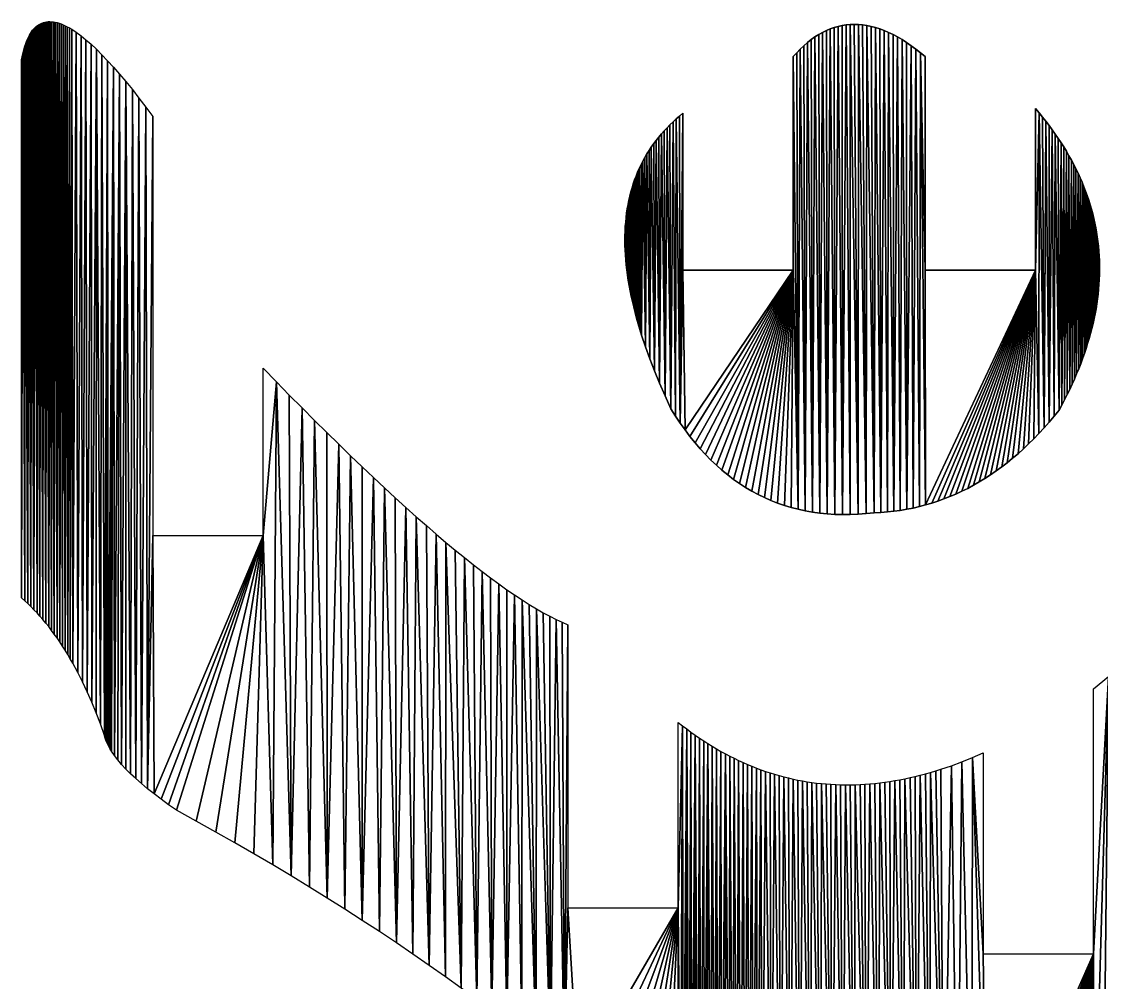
# Model space of a CAD drawing. Extents: x 10 to 917, y 10 to 841.
# Drawn here: x 86 to 148.1, y 785.3 to 840.6 of the extents above; entities that cross this region are included whole.
import ezdxf

# ---------------------------------------------------------------- set-up
doc = ezdxf.new("R2010")
doc.units = 0
doc.header["$MEASUREMENT"] = 0
doc.layers.get('0').update_dxf_attribs({"linetype": 'CONTINUOUS'})

msp = doc.modelspace()

# ---------------------------------------------------------------- linework, layer by layer
for p, q in [((86.94, 840.346), (87.018, 840.399)), ((87.018, 840.399), (87.1, 840.444)), ((87.1, 840.444), (87.184, 840.482)), ((87.184, 840.482), (87.27, 840.513)), ((87.27, 840.513), (87.36, 840.537)), ((87.36, 840.537), (87.452, 840.554)), ((87.452, 840.554), (87.547, 840.564)), ((87.547, 840.564), (87.645, 840.567)), ((87.645, 840.567), (87.745, 840.562)), ((87.745, 840.562), (87.848, 840.551)), ((87.848, 840.551), (87.954, 840.532)), ((87.954, 840.532), (88.062, 840.506)), ((88.062, 840.506), (88.173, 840.473)), ((88.173, 840.473), (88.287, 840.433)), ((88.287, 840.433), (88.403, 840.386)), ((88.403, 840.386), (88.523, 840.331)), ((133.41, 840.375), (133.179, 840.339)), ((133.644, 840.396), (133.41, 840.375)), ((133.88, 840.403), (133.644, 840.396)), ((134.119, 840.396), (133.88, 840.403)), ((134.359, 840.375), (134.119, 840.396)), ((134.602, 840.339), (134.359, 840.375)), ((86.408, 839.67), (86.465, 839.78)), ((86.465, 839.78), (86.525, 839.882)), ((86.525, 839.882), (86.587, 839.977)), ((86.587, 839.977), (86.652, 840.065)), ((86.652, 840.065), (86.72, 840.146)), ((86.72, 840.146), (86.791, 840.22)), ((86.791, 840.22), (86.864, 840.287)), ((86.864, 840.287), (86.94, 840.346)), ((88.523, 840.331), (88.645, 840.27)), ((88.645, 840.27), (88.769, 840.201)), ((88.769, 840.201), (88.897, 840.126)), ((88.897, 840.126), (89.16, 839.953)), ((89.16, 839.953), (89.433, 839.752)), ((89.433, 839.752), (89.718, 839.522)), ((131.834, 839.819), (131.618, 839.682)), ((132.053, 839.941), (131.834, 839.819)), ((132.274, 840.05), (132.053, 839.941)), ((132.497, 840.144), (132.274, 840.05)), ((132.722, 840.223), (132.497, 840.144)), ((132.949, 840.288), (132.722, 840.223)), ((133.179, 840.339), (132.949, 840.288)), ((134.847, 840.288), (134.602, 840.339)), ((135.094, 840.223), (134.847, 840.288)), ((135.344, 840.144), (135.094, 840.223)), ((135.595, 840.05), (135.344, 840.144)), ((135.849, 839.941), (135.595, 840.05)), ((136.105, 839.819), (135.849, 839.941)), ((136.363, 839.682), (136.105, 839.819)), ((86.164, 839.016), (86.207, 839.161)), ((86.207, 839.161), (86.253, 839.299)), ((86.253, 839.299), (86.302, 839.43)), ((86.302, 839.43), (86.354, 839.554)), ((86.354, 839.554), (86.408, 839.67)), ((89.718, 839.522), (90.013, 839.264)), ((90.013, 839.264), (90.319, 838.977)), ((130.982, 839.183), (130.775, 838.989)), ((131.192, 839.364), (130.982, 839.183)), ((131.404, 839.53), (131.192, 839.364)), ((131.618, 839.682), (131.404, 839.53)), ((136.624, 839.53), (136.363, 839.682)), ((136.887, 839.364), (136.624, 839.53)), ((137.151, 839.183), (136.887, 839.364)), ((137.418, 838.989), (137.151, 839.183)), ((86.017, 838.365), (86.085, 838.705)), ((86.085, 838.705), (86.164, 839.016)), ((90.319, 838.977), (90.636, 838.662)), ((90.636, 838.662), (90.964, 838.318)), ((130.57, 838.779), (130.367, 838.555)), ((130.367, 838.555), (130.367, 826.275)), ((130.775, 838.989), (130.57, 838.779)), ((137.688, 838.779), (137.418, 838.989)), ((137.959, 838.555), (137.688, 838.779)), ((137.959, 826.275), (137.959, 838.555)), ((86.017, 807.446), (86.017, 838.365)), ((90.964, 838.318), (91.303, 837.946)), ((91.303, 837.946), (91.652, 837.545)), ((91.652, 837.545), (92.012, 837.116)), ((92.012, 837.116), (92.383, 836.659)), ((92.383, 836.659), (92.765, 836.173)), ((92.765, 836.173), (93.158, 835.658)), ((93.158, 835.658), (93.562, 835.115)), ((144.504, 835.323), (144.301, 835.564)), ((144.301, 835.564), (144.301, 826.275)), ((93.562, 835.115), (93.562, 811.029)), ((123.461, 834.81), (123.285, 834.64)), ((123.643, 834.977), (123.461, 834.81)), ((123.831, 835.14), (123.643, 834.977)), ((124.025, 835.3), (123.831, 835.14)), ((124.025, 826.275), (124.025, 835.3)), ((144.701, 835.081), (144.504, 835.323)), ((144.893, 834.838), (144.701, 835.081)), ((145.079, 834.594), (144.893, 834.838)), ((122.949, 834.291), (122.79, 834.111)), ((123.114, 834.467), (122.949, 834.291)), ((123.285, 834.64), (123.114, 834.467)), ((145.259, 834.349), (145.079, 834.594)), ((145.433, 834.103), (145.259, 834.349)), ((122.348, 833.551), (122.212, 833.357)), ((122.489, 833.741), (122.348, 833.551)), ((122.637, 833.927), (122.489, 833.741)), ((122.79, 834.111), (122.637, 833.927)), ((145.601, 833.856), (145.433, 834.103)), ((145.764, 833.608), (145.601, 833.856)), ((145.921, 833.36), (145.764, 833.608)), ((121.958, 832.961), (121.84, 832.757)), ((122.082, 833.161), (121.958, 832.961)), ((122.212, 833.357), (122.082, 833.161)), ((146.072, 833.11), (145.921, 833.36)), ((146.217, 832.86), (146.072, 833.11)), ((121.621, 832.341), (121.52, 832.127)), ((121.727, 832.551), (121.621, 832.341)), ((121.84, 832.757), (121.727, 832.551)), ((146.357, 832.608), (146.217, 832.86)), ((146.491, 832.356), (146.357, 832.608)), ((146.619, 832.102), (146.491, 832.356)), ((121.336, 831.69), (121.252, 831.467)), ((121.425, 831.91), (121.336, 831.69)), ((121.52, 832.127), (121.425, 831.91)), ((146.741, 831.848), (146.619, 832.102)), ((146.857, 831.593), (146.741, 831.848)), ((121.175, 831.24), (121.103, 831.01)), ((121.252, 831.467), (121.175, 831.24)), ((146.968, 831.337), (146.857, 831.593)), ((147.073, 831.079), (146.968, 831.337)), ((147.172, 830.821), (147.073, 831.079)), ((120.977, 830.539), (120.922, 830.299)), ((121.037, 830.776), (120.977, 830.539)), ((121.103, 831.01), (121.037, 830.776)), ((147.265, 830.562), (147.172, 830.821)), ((147.353, 830.302), (147.265, 830.562)), ((120.874, 830.056), (120.831, 829.809)), ((120.922, 830.299), (120.874, 830.056)), ((147.435, 830.041), (147.353, 830.302)), ((147.511, 829.779), (147.435, 830.041)), ((120.763, 829.305), (120.738, 829.048)), ((120.794, 829.558), (120.763, 829.305)), ((120.831, 829.809), (120.794, 829.558)), ((147.581, 829.517), (147.511, 829.779)), ((147.645, 829.253), (147.581, 829.517)), ((147.704, 828.988), (147.645, 829.253)), ((120.718, 828.787), (120.705, 828.524)), ((120.738, 829.048), (120.718, 828.787)), ((147.757, 828.722), (147.704, 828.988)), ((147.804, 828.456), (147.757, 828.722)), ((120.697, 828.257), (120.695, 827.986)), ((120.695, 827.986), (120.699, 827.713)), ((120.705, 828.524), (120.697, 828.257)), ((147.845, 828.188), (147.804, 828.456)), ((147.881, 827.92), (147.845, 828.188)), ((120.699, 827.713), (120.708, 827.435)), ((120.708, 827.435), (120.724, 827.155)), ((147.911, 827.65), (147.881, 827.92)), ((147.935, 827.38), (147.911, 827.65)), ((147.953, 827.108), (147.935, 827.38)), ((120.724, 827.155), (120.745, 826.871)), ((120.745, 826.871), (120.772, 826.584)), ((147.965, 826.836), (147.953, 827.108)), ((147.972, 826.563), (147.965, 826.836)), ((120.772, 826.584), (120.805, 826.294)), ((120.805, 826.294), (120.844, 826)), ((130.367, 826.275), (124.025, 826.275)), ((144.301, 826.275), (137.959, 826.275)), ((147.968, 826.014), (147.973, 826.289)), ((147.973, 826.289), (147.972, 826.563)), ((120.844, 826), (120.888, 825.702)), ((120.888, 825.702), (120.939, 825.402)), ((147.941, 825.461), (147.957, 825.738)), ((147.957, 825.738), (147.968, 826.014)), ((120.939, 825.402), (120.995, 825.098)), ((120.995, 825.098), (121.057, 824.791)), ((147.857, 824.624), (147.891, 824.904)), ((147.891, 824.904), (147.919, 825.183)), ((147.919, 825.183), (147.941, 825.461)), ((121.057, 824.791), (121.125, 824.48)), ((121.125, 824.48), (121.198, 824.166)), ((147.772, 824.061), (147.817, 824.343)), ((147.817, 824.343), (147.857, 824.624)), ((121.198, 824.166), (121.278, 823.849)), ((121.278, 823.849), (121.363, 823.528)), ((147.664, 823.495), (147.721, 823.779)), ((147.721, 823.779), (147.772, 824.061)), ((121.363, 823.528), (121.454, 823.204)), ((121.454, 823.204), (121.551, 822.877)), ((147.533, 822.925), (147.601, 823.211)), ((147.601, 823.211), (147.664, 823.495)), ((121.551, 822.877), (121.653, 822.546)), ((121.653, 822.546), (121.876, 821.875)), ((147.378, 822.351), (147.458, 822.639)), ((147.458, 822.639), (147.533, 822.925)), ((121.876, 821.875), (122.122, 821.19)), ((147.103, 821.483), (147.201, 821.773)), ((147.201, 821.773), (147.292, 822.063)), ((147.292, 822.063), (147.378, 822.351)), ((122.122, 821.19), (122.392, 820.491)), ((146.891, 820.9), (147, 821.192)), ((147, 821.192), (147.103, 821.483)), ((99.902, 811.029), (99.902, 820.639)), ((99.902, 820.639), (100.661, 819.859)), ((146.656, 820.313), (146.777, 820.607)), ((146.777, 820.607), (146.891, 820.9)), ((122.392, 820.491), (122.684, 819.78)), ((146.398, 819.722), (146.53, 820.018)), ((146.53, 820.018), (146.656, 820.313)), ((100.661, 819.859), (101.406, 819.101)), ((122.684, 819.78), (123, 819.054)), ((146.116, 819.127), (146.26, 819.425)), ((146.26, 819.425), (146.398, 819.722)), ((101.406, 819.101), (102.137, 818.362)), ((123, 819.054), (123.339, 818.316)), ((145.812, 818.529), (145.967, 818.828)), ((145.967, 818.828), (146.116, 819.127)), ((102.137, 818.362), (102.855, 817.645)), ((123.339, 818.316), (123.603, 817.895)), ((145.367, 817.879), (145.651, 818.228)), ((145.651, 818.228), (145.812, 818.529)), ((102.855, 817.645), (103.559, 816.948)), ((123.603, 817.895), (123.874, 817.488)), ((123.874, 817.488), (124.151, 817.097)), ((144.789, 817.212), (145.079, 817.54)), ((145.079, 817.54), (145.367, 817.879)), ((103.559, 816.948), (104.249, 816.271)), ((124.151, 817.097), (124.435, 816.721)), ((144.199, 816.588), (144.495, 816.894)), ((144.495, 816.894), (144.789, 817.212)), ((104.249, 816.271), (104.926, 815.615)), ((124.435, 816.721), (124.725, 816.36)), ((124.725, 816.36), (125.022, 816.014)), ((143.596, 816.006), (143.899, 816.292)), ((143.899, 816.292), (144.199, 816.588)), ((104.926, 815.615), (105.589, 814.98)), ((125.022, 816.014), (125.325, 815.684)), ((125.325, 815.684), (125.634, 815.368)), ((142.981, 815.467), (143.29, 815.731)), ((143.29, 815.731), (143.596, 816.006)), ((105.589, 814.98), (106.239, 814.365)), ((125.634, 815.368), (125.951, 815.068)), ((125.951, 815.068), (126.273, 814.783)), ((142.036, 814.738), (142.354, 814.971)), ((142.354, 814.971), (142.669, 815.214)), ((142.669, 815.214), (142.981, 815.467)), ((106.239, 814.365), (106.875, 813.77)), ((126.273, 814.783), (126.603, 814.512)), ((126.603, 814.512), (126.938, 814.257)), ((141.063, 814.106), (141.39, 814.306)), ((141.39, 814.306), (141.715, 814.517)), ((141.715, 814.517), (142.036, 814.738)), ((106.875, 813.77), (107.497, 813.197)), ((126.938, 814.257), (127.281, 814.017)), ((127.281, 814.017), (127.629, 813.793)), ((127.629, 813.793), (127.985, 813.583)), ((140.062, 813.569), (140.398, 813.737)), ((140.398, 813.737), (140.732, 813.916)), ((140.732, 813.916), (141.063, 814.106)), ((107.497, 813.197), (108.106, 812.644)), ((127.985, 813.583), (128.347, 813.388)), ((128.347, 813.388), (128.715, 813.209)), ((128.715, 813.209), (129.09, 813.045)), ((138.683, 813.003), (139.033, 813.128)), ((139.033, 813.128), (139.379, 813.264)), ((139.379, 813.264), (139.722, 813.411)), ((139.722, 813.411), (140.062, 813.569)), ((108.106, 812.644), (108.701, 812.111)), ((129.09, 813.045), (129.471, 812.895)), ((129.471, 812.895), (129.859, 812.761)), ((129.859, 812.761), (130.254, 812.642)), ((130.254, 812.642), (130.654, 812.539)), ((130.654, 812.539), (131.062, 812.45)), ((131.062, 812.45), (131.476, 812.376)), ((136.153, 812.421), (136.524, 812.472)), ((136.524, 812.472), (136.891, 812.534)), ((136.891, 812.534), (137.256, 812.606)), ((137.256, 812.606), (137.618, 812.69)), ((137.618, 812.69), (137.976, 812.783)), ((137.976, 812.783), (138.331, 812.888)), ((138.331, 812.888), (138.683, 813.003)), ((108.701, 812.111), (109.283, 811.599)), ((131.476, 812.376), (131.896, 812.318)), ((131.896, 812.318), (132.323, 812.274)), ((132.323, 812.274), (132.757, 812.246)), ((132.757, 812.246), (133.197, 812.233)), ((133.197, 812.233), (133.643, 812.235)), ((133.643, 812.235), (134.097, 812.252)), ((134.097, 812.252), (134.556, 812.285)), ((134.556, 812.285), (135.022, 812.332)), ((135.022, 812.332), (135.402, 812.351)), ((135.402, 812.351), (135.779, 812.381)), ((135.779, 812.381), (136.153, 812.421)), ((109.283, 811.599), (109.851, 811.108)), ((93.562, 811.029), (99.902, 811.029)), ((109.851, 811.108), (110.405, 810.637)), ((110.405, 810.637), (110.946, 810.186)), ((110.946, 810.186), (111.473, 809.756)), ((111.473, 809.756), (111.986, 809.347)), ((111.986, 809.347), (112.486, 808.959)), ((112.486, 808.959), (112.973, 808.591)), ((112.973, 808.591), (113.445, 808.243)), ((113.445, 808.243), (113.904, 807.916)), ((113.904, 807.916), (114.35, 807.61)), ((114.35, 807.61), (114.782, 807.324)), ((86.199, 807.284), (86.017, 807.446)), ((86.378, 807.116), (86.199, 807.284)), ((86.555, 806.943), (86.378, 807.116)), ((86.73, 806.765), (86.555, 806.943)), ((114.782, 807.324), (115.2, 807.059)), ((115.2, 807.059), (115.604, 806.814)), ((86.903, 806.581), (86.73, 806.765)), ((87.074, 806.391), (86.903, 806.581)), ((87.243, 806.196), (87.074, 806.391)), ((115.604, 806.814), (115.995, 806.59)), ((115.995, 806.59), (116.373, 806.386)), ((116.373, 806.386), (116.736, 806.203)), ((87.409, 805.996), (87.243, 806.196)), ((87.574, 805.79), (87.409, 805.996)), ((87.736, 805.579), (87.574, 805.79)), ((116.736, 806.203), (117.086, 806.041)), ((117.086, 806.041), (117.423, 805.899)), ((117.423, 805.899), (117.423, 789.621)), ((87.897, 805.362), (87.736, 805.579)), ((88.055, 805.14), (87.897, 805.362)), ((88.211, 804.912), (88.055, 805.14)), ((88.365, 804.678), (88.211, 804.912)), ((88.517, 804.44), (88.365, 804.678)), ((88.667, 804.195), (88.517, 804.44)), ((88.815, 803.945), (88.667, 804.195)), ((88.961, 803.69), (88.815, 803.945)), ((89.246, 803.163), (88.961, 803.69)), ((89.522, 802.614), (89.246, 803.163)), ((89.791, 802.043), (89.522, 802.614)), ((147.625, 802.214), (148.484, 802.918)), ((90.05, 801.45), (89.791, 802.043)), ((147.625, 786.988), (147.625, 802.214)), ((90.302, 800.835), (90.05, 801.45)), ((90.545, 800.199), (90.302, 800.835)), ((90.779, 799.54), (90.545, 800.199)), ((123.764, 789.621), (123.764, 800.284)), ((123.764, 800.284), (124.004, 800.094)), ((124.004, 800.094), (124.246, 799.91)), ((90.807, 799.432), (90.779, 799.54)), ((90.842, 799.323), (90.807, 799.432)), ((124.246, 799.91), (124.489, 799.731)), ((124.489, 799.731), (124.732, 799.557)), ((124.732, 799.557), (124.977, 799.388)), ((90.883, 799.211), (90.842, 799.323)), ((90.93, 799.098), (90.883, 799.211)), ((90.984, 798.983), (90.93, 799.098)), ((91.045, 798.867), (90.984, 798.983)), ((91.112, 798.749), (91.045, 798.867)), ((124.977, 799.388), (125.223, 799.225)), ((125.223, 799.225), (125.47, 799.066)), ((125.47, 799.066), (125.718, 798.913)), ((125.718, 798.913), (125.967, 798.765)), ((91.186, 798.629), (91.112, 798.749)), ((91.353, 798.384), (91.186, 798.629)), ((91.546, 798.132), (91.353, 798.384)), ((125.967, 798.765), (126.217, 798.622)), ((126.217, 798.622), (126.469, 798.484)), ((126.469, 798.484), (126.721, 798.351)), ((126.721, 798.351), (126.974, 798.223)), ((126.974, 798.223), (127.228, 798.101)), ((140.063, 798.022), (140.672, 798.265)), ((140.672, 798.265), (141.284, 798.529)), ((141.284, 798.529), (141.284, 786.988)), ((91.765, 797.873), (91.546, 798.132)), ((92.011, 797.608), (91.765, 797.873)), ((92.282, 797.335), (92.011, 797.608)), ((127.228, 798.101), (127.484, 797.983)), ((127.484, 797.983), (127.74, 797.871)), ((127.74, 797.871), (127.998, 797.764)), ((127.998, 797.764), (128.256, 797.662)), ((128.256, 797.662), (128.516, 797.565)), ((128.516, 797.565), (128.776, 797.473)), ((138.56, 797.503), (138.859, 797.597)), ((138.859, 797.597), (139.459, 797.799)), ((139.459, 797.799), (140.063, 798.022)), ((92.58, 797.056), (92.282, 797.335)), ((92.904, 796.77), (92.58, 797.056)), ((128.776, 797.473), (129.038, 797.387)), ((129.038, 797.387), (129.301, 797.306)), ((129.301, 797.306), (129.565, 797.229)), ((129.565, 797.229), (129.829, 797.158)), ((129.829, 797.158), (130.095, 797.092)), ((130.095, 797.092), (130.362, 797.031)), ((130.362, 797.031), (130.63, 796.976)), ((130.63, 796.976), (130.899, 796.925)), ((130.899, 796.925), (131.169, 796.88)), ((135.922, 796.894), (136.211, 796.941)), ((136.211, 796.941), (136.501, 796.994)), ((136.501, 796.994), (136.792, 797.051)), ((136.792, 797.051), (137.084, 797.114)), ((137.084, 797.114), (137.377, 797.181)), ((137.377, 797.181), (137.671, 797.254)), ((137.671, 797.254), (137.967, 797.332)), ((137.967, 797.332), (138.263, 797.415)), ((138.263, 797.415), (138.56, 797.503)), ((93.254, 796.477), (92.904, 796.77)), ((93.63, 796.177), (93.254, 796.477)), ((131.169, 796.88), (131.44, 796.839)), ((131.44, 796.839), (131.713, 796.804)), ((131.713, 796.804), (131.986, 796.774)), ((131.986, 796.774), (132.26, 796.75)), ((132.26, 796.75), (132.536, 796.73)), ((132.536, 796.73), (132.812, 796.715)), ((132.812, 796.715), (133.089, 796.706)), ((133.089, 796.706), (133.368, 796.702)), ((133.368, 796.702), (133.647, 796.702)), ((133.647, 796.702), (133.928, 796.708)), ((133.928, 796.708), (134.21, 796.72)), ((134.21, 796.72), (134.492, 796.736)), ((134.492, 796.736), (134.776, 796.757)), ((134.776, 796.757), (135.061, 796.784)), ((135.061, 796.784), (135.347, 796.815)), ((135.347, 796.815), (135.634, 796.852)), ((135.634, 796.852), (135.922, 796.894)), ((94.032, 795.87), (93.63, 796.177)), ((94.46, 795.556), (94.032, 795.87)), ((94.915, 795.236), (94.46, 795.556)), ((96.052, 794.611), (94.915, 795.236)), ((97.175, 793.985), (96.052, 794.611)), ((98.281, 793.357), (97.175, 793.985)), ((99.373, 792.727), (98.281, 793.357)), ((100.45, 792.095), (99.373, 792.727)), ((101.511, 791.461), (100.45, 792.095)), ((102.557, 790.825), (101.511, 791.461)), ((103.587, 790.187), (102.557, 790.825)), ((104.602, 789.548), (103.587, 790.187)), ((105.602, 788.906), (104.602, 789.548)), ((117.423, 789.621), (123.764, 789.621)), ((106.587, 788.263), (105.602, 788.906)), ((107.557, 787.617), (106.587, 788.263)), ((108.511, 786.97), (107.557, 787.617)), ((141.284, 786.988), (147.625, 786.988)), ((109.45, 786.321), (108.511, 786.97)), ((110.374, 785.67), (109.45, 786.321)), ((111.282, 785.017), (110.374, 785.67))]:
    msp.add_line(p, q)

# ---------------------------------------------------------------- meshes
mesh = msp.add_polyface()
corners = [(100.661, 819.859), (99.902, 811.029), (99.902, 820.639), (86.017, 807.446), (86.085, 838.705), (86.199, 807.284), (86.207, 839.161), (86.378, 807.116), (86.408, 839.67), (86.555, 806.943), (86.587, 839.977), (86.73, 806.765), (86.791, 840.22), (86.903, 806.581), (86.94, 840.346), (87.074, 806.391), (87.1, 840.444), (87.243, 806.196), (87.27, 840.513), (87.409, 805.996), (87.452, 840.554), (87.574, 805.79), (87.645, 840.567), (87.736, 805.579), (87.745, 840.562), (87.897, 805.362), (87.954, 840.532), (88.055, 805.14), (88.062, 840.506), (88.211, 804.912), (88.287, 840.433), (88.365, 804.678), (88.403, 840.386), (88.517, 804.44), (88.523, 840.331), (88.667, 804.195), (88.769, 840.201), (88.815, 803.945), (88.897, 840.126), (88.961, 803.69), (89.16, 839.953), (89.246, 803.163), (89.433, 839.752), (89.522, 802.614), (89.718, 839.522), (89.791, 802.043), (90.013, 839.264), (90.05, 801.45), (90.319, 838.977), (90.302, 800.835), (90.545, 800.199), (90.636, 838.662), (90.779, 799.54), (90.964, 838.318), (90.807, 799.432), (90.842, 799.323), (90.883, 799.211), (90.93, 799.098), (90.984, 798.983), (91.303, 837.946), (91.045, 798.867), (91.112, 798.749), (91.186, 798.629), (91.353, 798.384), (91.652, 837.545), (91.765, 797.873), (92.012, 837.116), (92.282, 797.335), (92.383, 836.659), (92.58, 797.056), (92.765, 836.173), (92.904, 796.77), (93.158, 835.658), (93.254, 796.477), (93.562, 835.115), (93.562, 811.029)]
mesh.append_faces([[corners[k] for k in face] for face in [(0, 1, 2)]], dxfattribs={"vtx0": -1})
mesh.append_faces([[corners[k] for k in face] for face in [(3, 4, 5), (5, 6, 7), (7, 8, 9), (9, 10, 11), (11, 12, 13), (13, 14, 15), (15, 16, 17), (17, 18, 19), (19, 20, 21), (21, 22, 23), (23, 24, 25), (25, 26, 27), (27, 28, 29), (29, 30, 31), (31, 32, 33), (33, 34, 35), (35, 36, 37), (37, 38, 39), (39, 40, 41), (41, 42, 43), (43, 44, 45), (45, 46, 47), (47, 48, 49), (49, 48, 50), (50, 51, 52), (52, 53, 54), (54, 53, 55), (55, 53, 56), (56, 53, 57), (57, 53, 58), (58, 59, 60), (60, 59, 61), (61, 59, 62), (62, 59, 63)]], dxfattribs={"vtx0": -1, "vtx1": -1})
mesh.append_faces([[corners[k] for k in face] for face in [(63, 59, 64), (65, 64, 66), (67, 66, 68), (69, 68, 70), (71, 70, 72), (73, 72, 74), (73, 74, 75)]], dxfattribs={"vtx0": -1, "vtx2": -1})
mesh = msp.add_polyface()
corners = [(86.085, 838.705), (86.017, 807.446), (86.017, 838.365), (86.199, 807.284), (86.164, 839.016), (86.207, 839.161), (86.378, 807.116), (86.253, 839.299), (86.302, 839.43), (86.354, 839.554), (86.408, 839.67), (86.555, 806.943), (86.465, 839.78), (86.525, 839.882), (86.587, 839.977), (86.73, 806.765), (86.652, 840.065), (86.72, 840.146), (86.791, 840.22), (86.903, 806.581), (86.864, 840.287), (86.94, 840.346), (87.074, 806.391), (87.018, 840.399), (87.1, 840.444), (87.243, 806.196), (87.184, 840.482), (87.27, 840.513), (87.409, 805.996), (87.36, 840.537), (87.452, 840.554), (87.574, 805.79), (87.547, 840.564), (87.645, 840.567), (87.736, 805.579), (87.745, 840.562), (87.897, 805.362), (87.848, 840.551), (87.954, 840.532), (88.055, 805.14), (88.062, 840.506), (88.211, 804.912), (88.173, 840.473), (88.287, 840.433), (88.365, 804.678), (88.403, 840.386), (88.517, 804.44), (88.523, 840.331), (88.667, 804.195), (88.645, 840.27), (88.769, 840.201), (88.815, 803.945), (88.897, 840.126), (88.961, 803.69), (89.16, 839.953), (89.246, 803.163), (89.433, 839.752), (89.522, 802.614), (89.718, 839.522), (89.791, 802.043), (90.013, 839.264), (90.05, 801.45), (90.319, 838.977), (90.545, 800.199), (90.636, 838.662), (90.779, 799.54), (90.964, 838.318), (90.984, 798.983), (91.303, 837.946)]
mesh.append_faces([[corners[k] for k in face] for face in [(0, 1, 2)]], dxfattribs={"vtx0": -1})
mesh.append_faces([[corners[k] for k in face] for face in [(3, 0, 4), (3, 4, 5), (6, 5, 7), (6, 7, 8), (6, 8, 9), (6, 9, 10), (11, 10, 12), (11, 12, 13), (11, 13, 14), (15, 14, 16), (15, 16, 17), (15, 17, 18), (19, 18, 20), (19, 20, 21), (22, 21, 23), (22, 23, 24), (25, 24, 26), (25, 26, 27), (28, 27, 29), (28, 29, 30), (31, 30, 32), (31, 32, 33), (34, 33, 35), (36, 35, 37), (36, 37, 38), (39, 38, 40), (41, 40, 42), (41, 42, 43), (44, 43, 45), (46, 45, 47), (48, 47, 49), (48, 49, 50), (51, 50, 52), (53, 52, 54), (55, 54, 56), (57, 56, 58), (59, 58, 60), (61, 60, 62), (63, 62, 64), (65, 64, 66), (67, 66, 68)]], dxfattribs={"vtx0": -1, "vtx2": -1})
mesh = msp.add_polyface()
corners = [(144.504, 835.323), (144.301, 826.275), (144.301, 835.564), (144.495, 816.894), (144.789, 817.212), (144.701, 835.081), (144.893, 834.838), (145.079, 817.54), (145.079, 834.594), (145.259, 834.349), (145.367, 817.879), (145.433, 834.103), (145.651, 818.228), (145.601, 833.856), (145.764, 833.608), (145.812, 818.529), (145.921, 833.36), (145.967, 818.828), (146.072, 833.11), (146.116, 819.127), (146.217, 832.86), (146.26, 819.425), (146.357, 832.608), (146.398, 819.722), (146.491, 832.356), (146.53, 820.018), (146.619, 832.102), (146.656, 820.313), (146.741, 831.848), (146.777, 820.607), (146.857, 831.593), (146.891, 820.9), (146.968, 831.337), (147, 821.192), (147.073, 831.079), (147.103, 821.483), (147.172, 830.821), (147.201, 821.773), (147.265, 830.562), (147.292, 822.063), (147.353, 830.302), (147.378, 822.351), (147.435, 830.041), (147.458, 822.639), (147.511, 829.779), (147.533, 822.925), (147.581, 829.517), (147.601, 823.211), (147.645, 829.253), (147.664, 823.495), (147.704, 828.988), (147.721, 823.779), (147.757, 828.722), (147.772, 824.061), (147.804, 828.456), (147.817, 824.343), (147.845, 828.188), (147.857, 824.624), (147.881, 827.92), (147.891, 824.904), (147.911, 827.65), (147.919, 825.183), (147.935, 827.38), (147.941, 825.461), (147.953, 827.108), (147.957, 825.738), (147.965, 826.836), (147.968, 826.014), (147.972, 826.563), (147.973, 826.289), (120.697, 828.257), (120.699, 827.713), (120.695, 827.986), (120.705, 828.524), (120.708, 827.435), (120.718, 828.787), (120.724, 827.155), (120.738, 829.048), (120.745, 826.871), (120.763, 829.305), (120.772, 826.584), (120.794, 829.558), (120.805, 826.294), (120.831, 829.809), (120.844, 826), (120.874, 830.056), (120.888, 825.702), (120.922, 830.299), (120.939, 825.402), (120.977, 830.539), (120.995, 825.098), (121.037, 830.776), (121.057, 824.791), (121.103, 831.01), (121.125, 824.48), (121.175, 831.24), (121.198, 824.166), (121.252, 831.467), (121.278, 823.849), (121.336, 831.69), (121.363, 823.528), (121.425, 831.91), (121.454, 823.204), (121.52, 832.127), (121.551, 822.877), (121.621, 832.341), (121.653, 822.546), (121.727, 832.551), (121.876, 821.875), (121.84, 832.757), (121.958, 832.961), (122.122, 821.19), (122.082, 833.161), (122.212, 833.357), (122.392, 820.491), (122.348, 833.551), (122.489, 833.741), (122.684, 819.78), (122.637, 833.927), (122.79, 834.111), (123, 819.054), (122.949, 834.291), (123.114, 834.467), (123.339, 818.316), (123.285, 834.64), (123.461, 834.81), (123.603, 817.895), (123.643, 834.977), (123.874, 817.488), (123.831, 835.14), (124.025, 835.3), (124.025, 826.275), (124.151, 817.097), (130.367, 826.275), (124.435, 816.721), (124.725, 816.36), (125.022, 816.014), (125.325, 815.684), (125.634, 815.368), (125.951, 815.068), (126.273, 814.783), (126.603, 814.512), (126.938, 814.257), (127.281, 814.017), (127.629, 813.793), (127.985, 813.583), (128.347, 813.388), (128.715, 813.209), (129.09, 813.045), (129.471, 812.895), (129.859, 812.761), (130.254, 812.642), (130.654, 812.539), (130.367, 838.555), (130.57, 838.779), (130.775, 838.989), (131.062, 812.45), (130.982, 839.183), (131.192, 839.364), (131.476, 812.376), (131.404, 839.53), (131.618, 839.682), (131.896, 812.318), (131.834, 839.819), (132.053, 839.941), (132.323, 812.274), (132.274, 840.05), (132.497, 840.144), (132.757, 812.246), (132.722, 840.223), (132.949, 840.288), (133.197, 812.233), (133.179, 840.339), (133.41, 840.375), (133.643, 812.235), (133.644, 840.396), (134.097, 812.252), (133.88, 840.403), (134.119, 840.396), (134.556, 812.285), (134.359, 840.375), (134.602, 840.339), (135.022, 812.332), (134.847, 840.288), (135.094, 840.223), (135.402, 812.351), (135.344, 840.144), (135.595, 840.05), (135.779, 812.381), (135.849, 839.941), (136.153, 812.421), (136.105, 839.819), (136.363, 839.682), (136.524, 812.472), (136.624, 839.53), (136.891, 812.534), (136.887, 839.364), (137.151, 839.183), (137.256, 812.606), (137.418, 838.989), (137.618, 812.69), (137.688, 838.779), (137.976, 812.783), (137.959, 826.275), (137.959, 838.555), (138.331, 812.888), (138.683, 813.003), (139.033, 813.128), (139.379, 813.264), (139.722, 813.411), (140.062, 813.569), (140.398, 813.737), (140.732, 813.916), (141.063, 814.106), (141.39, 814.306), (141.715, 814.517), (142.036, 814.738), (142.354, 814.971), (142.669, 815.214), (142.981, 815.467), (143.29, 815.731), (143.596, 816.006), (143.899, 816.292), (144.199, 816.588)]
mesh.append_faces([[corners[k] for k in face] for face in [(0, 1, 2), (67, 68, 69), (70, 71, 72), (203, 201, 204)]], dxfattribs={"vtx0": -1})
mesh.append_faces([[corners[k] for k in face] for face in [(3, 0, 4), (4, 6, 7), (7, 9, 10), (10, 11, 12), (12, 14, 15), (15, 16, 17), (17, 18, 19), (19, 20, 21), (21, 22, 23), (23, 24, 25), (25, 26, 27), (27, 28, 29), (29, 30, 31), (31, 32, 33), (33, 34, 35), (35, 36, 37), (37, 38, 39), (39, 40, 41), (41, 42, 43), (43, 44, 45), (45, 46, 47), (47, 48, 49), (49, 50, 51), (51, 52, 53), (53, 54, 55), (55, 56, 57), (57, 58, 59), (59, 60, 61), (61, 62, 63), (63, 64, 65), (65, 66, 67), (71, 73, 74), (74, 75, 76), (76, 77, 78), (78, 79, 80), (80, 81, 82), (82, 83, 84), (84, 85, 86), (86, 87, 88), (88, 89, 90), (90, 91, 92), (92, 93, 94), (94, 95, 96), (96, 97, 98), (98, 99, 100), (100, 101, 102), (102, 103, 104), (104, 105, 106), (106, 107, 108), (108, 110, 111), (111, 113, 114), (114, 116, 117), (117, 119, 120), (120, 122, 123), (123, 125, 126), (126, 127, 128), (128, 131, 132), (132, 133, 134), (134, 133, 135), (135, 133, 136), (136, 133, 137), (137, 133, 138), (138, 133, 139), (139, 133, 140), (140, 133, 141), (141, 133, 142), (142, 133, 143), (143, 133, 144), (144, 133, 145), (145, 133, 146), (146, 133, 147), (147, 133, 148), (148, 133, 149), (149, 133, 150), (150, 133, 151), (151, 133, 152), (152, 155, 156), (156, 158, 159), (159, 161, 162), (162, 164, 165), (165, 167, 168), (168, 170, 171), (171, 173, 174), (174, 175, 176), (176, 178, 179), (179, 181, 182), (182, 184, 185), (185, 187, 188), (188, 189, 190), (190, 192, 193), (193, 194, 195), (195, 197, 198), (198, 199, 200), (200, 201, 202), (202, 1, 205), (205, 1, 206), (206, 1, 207), (207, 1, 208), (208, 1, 209), (209, 1, 210), (210, 1, 211), (211, 1, 212), (212, 1, 213), (213, 1, 214), (214, 1, 215), (215, 1, 216), (216, 1, 217), (217, 1, 218), (218, 1, 219), (219, 1, 220), (220, 1, 221), (221, 1, 222), (222, 1, 223), (223, 1, 3)]], dxfattribs={"vtx0": -1, "vtx1": -1})
mesh.append_faces([[corners[k] for k in face] for face in [(1, 0, 3), (202, 201, 203)]], dxfattribs={"vtx0": -1, "vtx1": -1, "vtx2": -1})
mesh.append_faces([[corners[k] for k in face] for face in [(4, 0, 5), (4, 5, 6), (7, 6, 8), (7, 8, 9), (10, 9, 11), (12, 11, 13), (12, 13, 14), (15, 14, 16), (17, 16, 18), (19, 18, 20), (21, 20, 22), (23, 22, 24), (25, 24, 26), (27, 26, 28), (29, 28, 30), (31, 30, 32), (33, 32, 34), (35, 34, 36), (37, 36, 38), (39, 38, 40), (41, 40, 42), (43, 42, 44), (45, 44, 46), (47, 46, 48), (49, 48, 50), (51, 50, 52), (53, 52, 54), (55, 54, 56), (57, 56, 58), (59, 58, 60), (61, 60, 62), (63, 62, 64), (65, 64, 66), (67, 66, 68), (71, 70, 73), (74, 73, 75), (76, 75, 77), (78, 77, 79), (80, 79, 81), (82, 81, 83), (84, 83, 85), (86, 85, 87), (88, 87, 89), (90, 89, 91), (92, 91, 93), (94, 93, 95), (96, 95, 97), (98, 97, 99), (100, 99, 101), (102, 101, 103), (104, 103, 105), (106, 105, 107), (108, 107, 109), (108, 109, 110), (111, 110, 112), (111, 112, 113), (114, 113, 115), (114, 115, 116), (117, 116, 118), (117, 118, 119), (120, 119, 121), (120, 121, 122), (123, 122, 124), (123, 124, 125), (126, 125, 127), (128, 127, 129), (128, 129, 130), (128, 130, 131), (132, 131, 133), (152, 133, 153), (152, 153, 154), (152, 154, 155), (156, 155, 157), (156, 157, 158), (159, 158, 160), (159, 160, 161), (162, 161, 163), (162, 163, 164), (165, 164, 166), (165, 166, 167), (168, 167, 169), (168, 169, 170), (171, 170, 172), (171, 172, 173), (174, 173, 175), (176, 175, 177), (176, 177, 178), (179, 178, 180), (179, 180, 181), (182, 181, 183), (182, 183, 184), (185, 184, 186), (185, 186, 187), (188, 187, 189), (190, 189, 191), (190, 191, 192), (193, 192, 194), (195, 194, 196), (195, 196, 197), (198, 197, 199), (200, 199, 201), (202, 203, 1)]], dxfattribs={"vtx0": -1, "vtx2": -1})
mesh = msp.add_polyface()
corners = [(99.902, 811.029), (100.661, 819.859), (100.45, 792.095), (101.511, 791.461), (101.406, 819.101), (102.137, 818.362), (102.557, 790.825), (102.855, 817.645), (103.587, 790.187), (103.559, 816.948), (104.249, 816.271), (104.602, 789.548), (104.926, 815.615), (105.602, 788.906), (105.589, 814.98), (106.239, 814.365), (106.587, 788.263), (106.875, 813.77), (107.557, 787.617), (107.497, 813.197), (108.106, 812.644), (108.511, 786.97), (108.701, 812.111), (109.45, 786.321), (109.283, 811.599), (109.851, 811.108), (110.374, 785.67), (91.353, 798.384), (91.652, 837.545), (91.546, 798.132), (91.765, 797.873), (92.012, 837.116), (92.011, 797.608), (92.282, 797.335), (92.383, 836.659), (92.58, 797.056), (92.765, 836.173), (92.904, 796.77), (93.158, 835.658), (93.254, 796.477), (93.562, 811.029), (93.63, 796.177), (94.032, 795.87), (94.46, 795.556), (94.915, 795.236), (96.052, 794.611), (97.175, 793.985), (98.281, 793.357), (99.373, 792.727)]
mesh.append_faces([[corners[k] for k in face] for face in [(2, 1, 3), (3, 5, 6), (6, 7, 8), (8, 10, 11), (11, 12, 13), (13, 15, 16), (16, 17, 18), (18, 20, 21), (21, 22, 23), (23, 25, 26), (27, 28, 29), (29, 28, 30), (30, 31, 32), (32, 31, 33), (33, 34, 35), (35, 36, 37), (37, 38, 39), (39, 40, 41), (41, 0, 42), (42, 0, 43), (43, 0, 44), (44, 0, 45), (45, 0, 46), (46, 0, 47), (47, 0, 48), (48, 0, 2)]], dxfattribs={"vtx0": -1, "vtx1": -1})
mesh.append_faces([[corners[k] for k in face] for face in [(0, 1, 2)]], dxfattribs={"vtx0": -1, "vtx1": -1, "vtx2": -1})
mesh.append_faces([[corners[k] for k in face] for face in [(3, 1, 4), (3, 4, 5), (6, 5, 7), (8, 7, 9), (8, 9, 10), (11, 10, 12), (13, 12, 14), (13, 14, 15), (16, 15, 17), (18, 17, 19), (18, 19, 20), (21, 20, 22), (23, 22, 24), (23, 24, 25), (41, 40, 0)]], dxfattribs={"vtx0": -1, "vtx2": -1})
mesh = msp.add_polyface()
corners = [(124.004, 800.094), (123.764, 789.621), (123.764, 800.284), (123.89, 774.178), (124.044, 774.047), (124.246, 799.91), (124.203, 773.919), (110.374, 785.67), (109.851, 811.108), (110.405, 810.637), (111.282, 785.017), (110.946, 810.186), (111.473, 809.756), (112.175, 784.363), (111.986, 809.347), (112.486, 808.959), (113.053, 783.706), (112.973, 808.591), (113.445, 808.243), (113.916, 783.047), (113.904, 807.916), (114.35, 807.61), (114.763, 782.387), (114.782, 807.324), (115.595, 781.724), (115.2, 807.059), (115.604, 806.814), (116.412, 781.06), (115.995, 806.59), (116.373, 806.386), (116.736, 806.203), (117.213, 780.394), (117.086, 806.041), (117.423, 805.899), (117.423, 789.621), (117.999, 779.726), (118.77, 779.056), (119.526, 778.384), (120.266, 777.71), (120.992, 777.035), (121.701, 776.357), (122.396, 775.678), (123.075, 774.996), (123.739, 774.313)]
mesh.append_faces([[corners[k] for k in face] for face in [(0, 1, 2)]], dxfattribs={"vtx0": -1})
mesh.append_faces([[corners[k] for k in face] for face in [(3, 0, 4), (4, 5, 6), (7, 9, 10), (10, 12, 13), (13, 15, 16), (16, 18, 19), (19, 21, 22), (22, 23, 24), (24, 26, 27), (27, 30, 31), (31, 34, 35), (35, 1, 36), (36, 1, 37), (37, 1, 38), (38, 1, 39), (39, 1, 40), (40, 1, 41), (41, 1, 42), (42, 1, 43), (43, 1, 3)]], dxfattribs={"vtx0": -1, "vtx1": -1})
mesh.append_faces([[corners[k] for k in face] for face in [(1, 0, 3)]], dxfattribs={"vtx0": -1, "vtx1": -1, "vtx2": -1})
mesh.append_faces([[corners[k] for k in face] for face in [(4, 0, 5), (7, 8, 9), (10, 9, 11), (10, 11, 12), (13, 12, 14), (13, 14, 15), (16, 15, 17), (16, 17, 18), (19, 18, 20), (19, 20, 21), (22, 21, 23), (24, 23, 25), (24, 25, 26), (27, 26, 28), (27, 28, 29), (27, 29, 30), (31, 30, 32), (31, 32, 33), (31, 33, 34), (35, 34, 1)]], dxfattribs={"vtx0": -1, "vtx2": -1})
mesh = msp.add_polyface()
corners = [(148.484, 802.918), (147.625, 786.988), (147.625, 802.214), (147.663, 774.317), (148.192, 774.373), (148.735, 774.424), (149.322, 803.594), (149.291, 774.47), (149.86, 774.511), (150.138, 804.242), (150.442, 774.546), (150.934, 804.862), (151.037, 774.577), (151.708, 805.454), (151.646, 774.603), (137.461, 772.281), (137.377, 797.181), (137.671, 797.254), (138.229, 772.407), (137.967, 797.332), (138.263, 797.415), (139.015, 772.547), (138.56, 797.503), (138.859, 797.597), (139.459, 797.799), (139.819, 772.703), (140.063, 798.022), (140.641, 772.874), (140.672, 798.265), (141.48, 773.059), (141.284, 786.988), (141.284, 798.529), (142.338, 773.26), (142.709, 773.376), (143.093, 773.486), (143.491, 773.592), (143.901, 773.692), (144.325, 773.788), (144.763, 773.878), (145.213, 773.964), (145.676, 774.044), (146.153, 774.12), (146.643, 774.191), (147.146, 774.256)]
mesh.append_faces([[corners[k] for k in face] for face in [(0, 1, 2), (30, 28, 31)]], dxfattribs={"vtx0": -1})
mesh.append_faces([[corners[k] for k in face] for face in [(3, 0, 4), (4, 0, 5), (5, 6, 7), (7, 6, 8), (8, 9, 10), (10, 11, 12), (12, 13, 14), (15, 17, 18), (18, 20, 21), (21, 24, 25), (25, 26, 27), (27, 28, 29), (29, 1, 32), (32, 1, 33), (33, 1, 34), (34, 1, 35), (35, 1, 36), (36, 1, 37), (37, 1, 38), (38, 1, 39), (39, 1, 40), (40, 1, 41), (41, 1, 42), (42, 1, 43), (43, 1, 3)]], dxfattribs={"vtx0": -1, "vtx1": -1})
mesh.append_faces([[corners[k] for k in face] for face in [(1, 0, 3), (29, 28, 30)]], dxfattribs={"vtx0": -1, "vtx1": -1, "vtx2": -1})
mesh.append_faces([[corners[k] for k in face] for face in [(5, 0, 6), (8, 6, 9), (10, 9, 11), (12, 11, 13), (15, 16, 17), (18, 17, 19), (18, 19, 20), (21, 20, 22), (21, 22, 23), (21, 23, 24), (25, 24, 26), (27, 26, 28), (29, 30, 1)]], dxfattribs={"vtx0": -1, "vtx2": -1})
mesh = msp.add_polyface()
corners = [(124.203, 773.919), (124.246, 799.91), (124.367, 773.795), (124.489, 799.731), (124.535, 773.675), (124.732, 799.557), (124.708, 773.558), (124.885, 773.446), (124.977, 799.388), (125.066, 773.337), (125.223, 799.225), (125.252, 773.232), (125.47, 799.066), (125.443, 773.131), (125.637, 773.033), (125.718, 798.913), (125.837, 772.94), (125.967, 798.765), (126.04, 772.85), (126.217, 798.622), (126.249, 772.763), (126.469, 798.484), (126.461, 772.681), (126.678, 772.602), (126.721, 798.351), (126.9, 772.527), (126.974, 798.223), (127.126, 772.456), (127.228, 798.101), (127.356, 772.389), (127.484, 797.983), (127.591, 772.325), (127.74, 797.871), (127.831, 772.266), (127.998, 797.764), (128.074, 772.209), (128.256, 797.662), (128.323, 772.157), (128.516, 797.565), (128.575, 772.109), (128.776, 797.473), (129.094, 772.023), (129.038, 797.387), (129.301, 797.306)]
mesh.append_faces([[corners[k] for k in face] for face in [(0, 1, 2), (2, 3, 4), (4, 5, 6), (6, 5, 7), (7, 8, 9), (9, 10, 11), (11, 12, 13), (13, 12, 14), (14, 15, 16), (16, 17, 18), (18, 19, 20), (20, 21, 22), (22, 21, 23), (23, 24, 25), (25, 26, 27), (27, 28, 29), (29, 30, 31), (31, 32, 33), (33, 34, 35), (35, 36, 37), (37, 38, 39), (39, 40, 41)]], dxfattribs={"vtx0": -1, "vtx1": -1})
mesh.append_faces([[corners[k] for k in face] for face in [(2, 1, 3), (4, 3, 5), (7, 5, 8), (9, 8, 10), (11, 10, 12), (14, 12, 15), (16, 15, 17), (18, 17, 19), (20, 19, 21), (23, 21, 24), (25, 24, 26), (27, 26, 28), (29, 28, 30), (31, 30, 32), (33, 32, 34), (35, 34, 36), (37, 36, 38), (39, 38, 40), (41, 40, 42), (41, 42, 43)]], dxfattribs={"vtx0": -1, "vtx2": -1})
mesh = msp.add_polyface()
corners = [(129.094, 772.023), (129.301, 797.306), (129.631, 771.952), (129.565, 797.229), (129.829, 797.158), (130.185, 771.897), (130.095, 797.092), (130.362, 797.031), (130.758, 771.856), (130.63, 796.976), (130.899, 796.925), (131.348, 771.831), (131.169, 796.88), (131.44, 796.839), (131.956, 771.821), (131.713, 796.804), (131.986, 796.774), (132.581, 771.826), (132.26, 796.75), (132.536, 796.73), (132.812, 796.715), (133.225, 771.846), (133.089, 796.706), (133.368, 796.702), (133.886, 771.88), (133.647, 796.702), (133.928, 796.708), (134.566, 771.93), (134.21, 796.72), (134.492, 796.736), (134.776, 796.757), (135.263, 771.996), (135.061, 796.784), (135.347, 796.815), (135.977, 772.076), (135.634, 796.852), (135.922, 796.894), (136.211, 796.941), (136.71, 772.171), (136.501, 796.994), (136.792, 797.051), (137.461, 772.281), (137.084, 797.114), (137.377, 797.181)]
mesh.append_faces([[corners[k] for k in face] for face in [(0, 1, 2), (2, 4, 5), (5, 7, 8), (8, 10, 11), (11, 13, 14), (14, 16, 17), (17, 20, 21), (21, 23, 24), (24, 26, 27), (27, 30, 31), (31, 33, 34), (34, 37, 38), (38, 40, 41)]], dxfattribs={"vtx0": -1, "vtx1": -1})
mesh.append_faces([[corners[k] for k in face] for face in [(2, 1, 3), (2, 3, 4), (5, 4, 6), (5, 6, 7), (8, 7, 9), (8, 9, 10), (11, 10, 12), (11, 12, 13), (14, 13, 15), (14, 15, 16), (17, 16, 18), (17, 18, 19), (17, 19, 20), (21, 20, 22), (21, 22, 23), (24, 23, 25), (24, 25, 26), (27, 26, 28), (27, 28, 29), (27, 29, 30), (31, 30, 32), (31, 32, 33), (34, 33, 35), (34, 35, 36), (34, 36, 37), (38, 37, 39), (38, 39, 40), (41, 40, 42), (41, 42, 43)]], dxfattribs={"vtx0": -1, "vtx2": -1})

doc.saveas('drawing.dxf')
